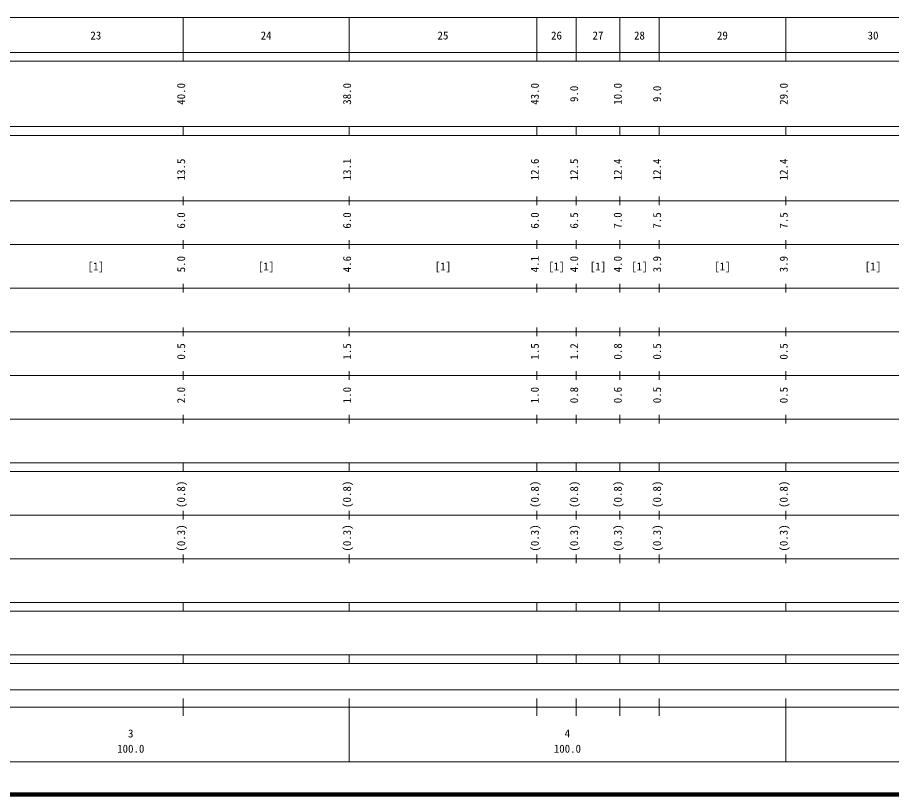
# Model space of a CAD drawing. Units: millimetres on the paper, enlarged 1000 times. Extents: x 40000 to 680000, y 20000 to 380000.
# Drawn here: x 292056 to 492230, y 20000 to 198000 of the extents above; entities that cross this region are included whole.
import ezdxf
from ezdxf.enums import TextEntityAlignment as Align

# ---------------------------------------------------------------- set-up
doc = ezdxf.new("R2010")
doc.units = ezdxf.units.MM
doc.header["$LTSCALE"] = 1000
doc.layers.add('M-TTL', color=2, linetype='Continuous', lineweight=140)
doc.layers.add('M-TTL-BAND', color=7, linetype='Continuous', lineweight=13)
doc.styles.add('ＭＳ ゴシック', font='')
doc.styles.get('ＭＳ ゴシック').set_extended_font_data('MS Gothic')

msp = doc.modelspace()

# ---------------------------------------------------------------- linework, layer by layer
at = {"layer": 'M-TTL'}
msp.add_line((40000, 20000), (680000, 20000), dxfattribs=at)
at = {"layer": 'M-TTL-BAND'}
for p, q in [((68000, 198000), (579000, 198000)), ((330000, 188000), (330000, 198000)), ((368000, 188000), (368000, 198000)), ((411000, 188000), (411000, 198000)), ((420000, 188000), (420000, 198000)), ((430000, 188000), (430000, 198000)), ((439000, 188000), (439000, 198000)), ((468000, 188000), (468000, 198000)), ((40000, 190000), (579000, 190000)), ((40000, 188000), (579000, 188000)), ((40000, 173000), (579000, 173000)), ((330000, 171000), (330000, 173000)), ((368000, 171000), (368000, 173000)), ((411000, 171000), (411000, 173000)), ((420000, 171000), (420000, 173000)), ((430000, 171000), (430000, 173000)), ((439000, 171000), (439000, 173000)), ((468000, 171000), (468000, 173000)), ((40000, 171000), (579000, 171000)), ((330000, 155000), (330000, 157000)), ((368000, 155000), (368000, 157000)), ((411000, 155000), (411000, 157000)), ((420000, 155000), (420000, 157000)), ((430000, 155000), (430000, 157000)), ((439000, 155000), (439000, 157000)), ((468000, 155000), (468000, 157000)), ((40000, 156000), (579000, 156000)), ((330000, 145000), (330000, 147000)), ((368000, 145000), (368000, 147000)), ((411000, 145000), (411000, 147000)), ((420000, 145000), (420000, 147000)), ((430000, 145000), (430000, 147000)), ((439000, 145000), (439000, 147000)), ((468000, 145000), (468000, 147000)), ((46000, 146000), (579000, 146000)), ((330000, 135000), (330000, 137000)), ((368000, 135000), (368000, 137000)), ((411000, 135000), (411000, 137000)), ((420000, 135000), (420000, 137000)), ((430000, 135000), (430000, 137000)), ((439000, 135000), (439000, 137000)), ((468000, 135000), (468000, 137000)), ((52000, 136000), (579000, 136000)), ((330000, 125000), (330000, 127000)), ((368000, 125000), (368000, 127000)), ((411000, 125000), (411000, 127000)), ((420000, 125000), (420000, 127000)), ((430000, 125000), (430000, 127000)), ((439000, 125000), (439000, 127000)), ((468000, 125000), (468000, 127000)), ((46000, 126000), (579000, 126000)), ((330000, 115000), (330000, 117000)), ((368000, 115000), (368000, 117000)), ((411000, 115000), (411000, 117000)), ((420000, 115000), (420000, 117000)), ((430000, 115000), (430000, 117000)), ((439000, 115000), (439000, 117000)), ((468000, 115000), (468000, 117000)), ((52000, 116000), (579000, 116000)), ((330000, 105000), (330000, 107000)), ((368000, 105000), (368000, 107000)), ((411000, 105000), (411000, 107000)), ((420000, 105000), (420000, 107000)), ((430000, 105000), (430000, 107000)), ((439000, 105000), (439000, 107000)), ((468000, 105000), (468000, 107000)), ((46000, 106000), (579000, 106000)), ((40000, 96000), (579000, 96000)), ((330000, 94000), (330000, 96000)), ((368000, 94000), (368000, 96000)), ((411000, 94000), (411000, 96000)), ((420000, 94000), (420000, 96000)), ((430000, 94000), (430000, 96000)), ((439000, 94000), (439000, 96000)), ((468000, 94000), (468000, 96000)), ((40000, 94000), (579000, 94000)), ((330000, 83000), (330000, 85000)), ((368000, 83000), (368000, 85000)), ((411000, 83000), (411000, 85000)), ((420000, 83000), (420000, 85000)), ((430000, 83000), (430000, 85000)), ((439000, 83000), (439000, 85000)), ((468000, 83000), (468000, 85000)), ((49000, 84000), (579000, 84000)), ((330000, 73000), (330000, 75000)), ((368000, 73000), (368000, 75000)), ((411000, 73000), (411000, 75000)), ((420000, 73000), (420000, 75000)), ((430000, 73000), (430000, 75000)), ((439000, 73000), (439000, 75000)), ((468000, 73000), (468000, 75000)), ((40000, 74000), (579000, 74000)), ((40000, 64000), (579000, 64000)), ((330000, 62000), (330000, 64000)), ((368000, 62000), (368000, 64000)), ((411000, 62000), (411000, 64000)), ((420000, 62000), (420000, 64000)), ((430000, 62000), (430000, 64000)), ((439000, 62000), (439000, 64000)), ((468000, 62000), (468000, 64000)), ((40000, 62000), (579000, 62000)), ((40000, 52000), (579000, 52000)), ((330000, 50000), (330000, 52000)), ((368000, 50000), (368000, 52000)), ((411000, 50000), (411000, 52000)), ((420000, 50000), (420000, 52000)), ((430000, 50000), (430000, 52000)), ((439000, 50000), (439000, 52000)), ((468000, 50000), (468000, 52000)), ((40000, 50000), (579000, 50000)), ((71000, 44000), (565000, 44000)), ((330000, 38000), (330000, 42000)), ((368000, 27500), (368000, 42000)), ((411000, 38000), (411000, 42000)), ((420000, 38000), (420000, 42000)), ((430000, 38000), (430000, 42000)), ((439000, 38000), (439000, 42000)), ((468000, 27500), (468000, 42000)), ((40000, 40000), (579000, 40000)), ((68000, 27500), (579000, 27500))]:
    msp.add_line(p, q, dxfattribs=at)

# ---------------------------------------------------------------- texts
at = {"layer": 'M-TTL-BAND', "style": 'ＭＳ ゴシック'}
for s, p in [('23', (310000, 192405)), ('24', (349000, 192405)), ('25', (389500, 192405)), ('26', (415500, 192405)), ('27', (425000, 192405)), ('28', (434500, 192405)), ('29', (453500, 192405)), ('30', (488000, 192405)), ('[1]', (310000, 139500)), ('[1]', (349000, 139500)), ('[1]', (389500, 139500)), ('[1]', (415500, 139500)), ('[1]', (425000, 139500)), ('[1]', (434500, 139500)), ('[1]', (453500, 139500)), ('[1]', (488000, 139500)), ('3', (318000, 32523)), ('4', (418000, 32523)), ('100.0', (318000, 29033)), ('100.0', (418000, 29033))]:
    msp.add_text(s, height=1833, dxfattribs=at).set_placement(p, align=Align.BOTTOM_CENTER)
for s, p in [('40.0', (331000, 180500)), ('38.0', (369000, 180500)), ('43.0', (412000, 180500)), ('9.0', (421000, 180500)), ('10.0', (431000, 180500)), ('9.0', (440000, 180500)), ('29.0', (469000, 180500)), ('13.5', (331000, 163174)), ('13.1', (369000, 163174)), ('12.6', (412000, 163174)), ('12.5', (421000, 163174)), ('12.4', (431000, 163174)), ('12.4', (440000, 163174)), ('12.4', (469000, 163174)), ('6.0', (331000, 151500)), ('6.0', (369000, 151500)), ('6.0', (412000, 151500)), ('6.5', (421000, 151500)), ('7.0', (431000, 151500)), ('7.5', (440000, 151500)), ('7.5', (469000, 151500)), ('5.0', (331000, 141500)), ('4.6', (369000, 141500)), ('4.1', (412000, 141500)), ('4.0', (421000, 141500)), ('4.0', (431000, 141500)), ('3.9', (440000, 141500)), ('3.9', (469000, 141500)), ('0.5', (331000, 121500)), ('1.5', (369000, 121500)), ('1.5', (412000, 121500)), ('1.2', (421000, 121500)), ('0.8', (431000, 121500)), ('0.5', (440000, 121500)), ('0.5', (469000, 121500)), ('2.0', (331000, 111500)), ('1.0', (369000, 111500)), ('1.0', (412000, 111500)), ('0.8', (421000, 111500)), ('0.6', (431000, 111500)), ('0.5', (440000, 111500)), ('0.5', (469000, 111500)), ('(0.8)', (331000, 88764)), ('(0.8)', (369000, 88764)), ('(0.8)', (412000, 88764)), ('(0.8)', (421000, 88764)), ('(0.8)', (431000, 88764)), ('(0.8)', (440000, 88764)), ('(0.8)', (469000, 88764)), ('(0.3)', (331000, 78764)), ('(0.3)', (369000, 78764)), ('(0.3)', (412000, 78764)), ('(0.3)', (421000, 78764)), ('(0.3)', (431000, 78764)), ('(0.3)', (440000, 78764)), ('(0.3)', (469000, 78764))]:
    msp.add_text(s, height=1833, rotation=90, dxfattribs=at).set_placement(p, align=Align.BOTTOM_CENTER)

doc.saveas('drawing.dxf')
